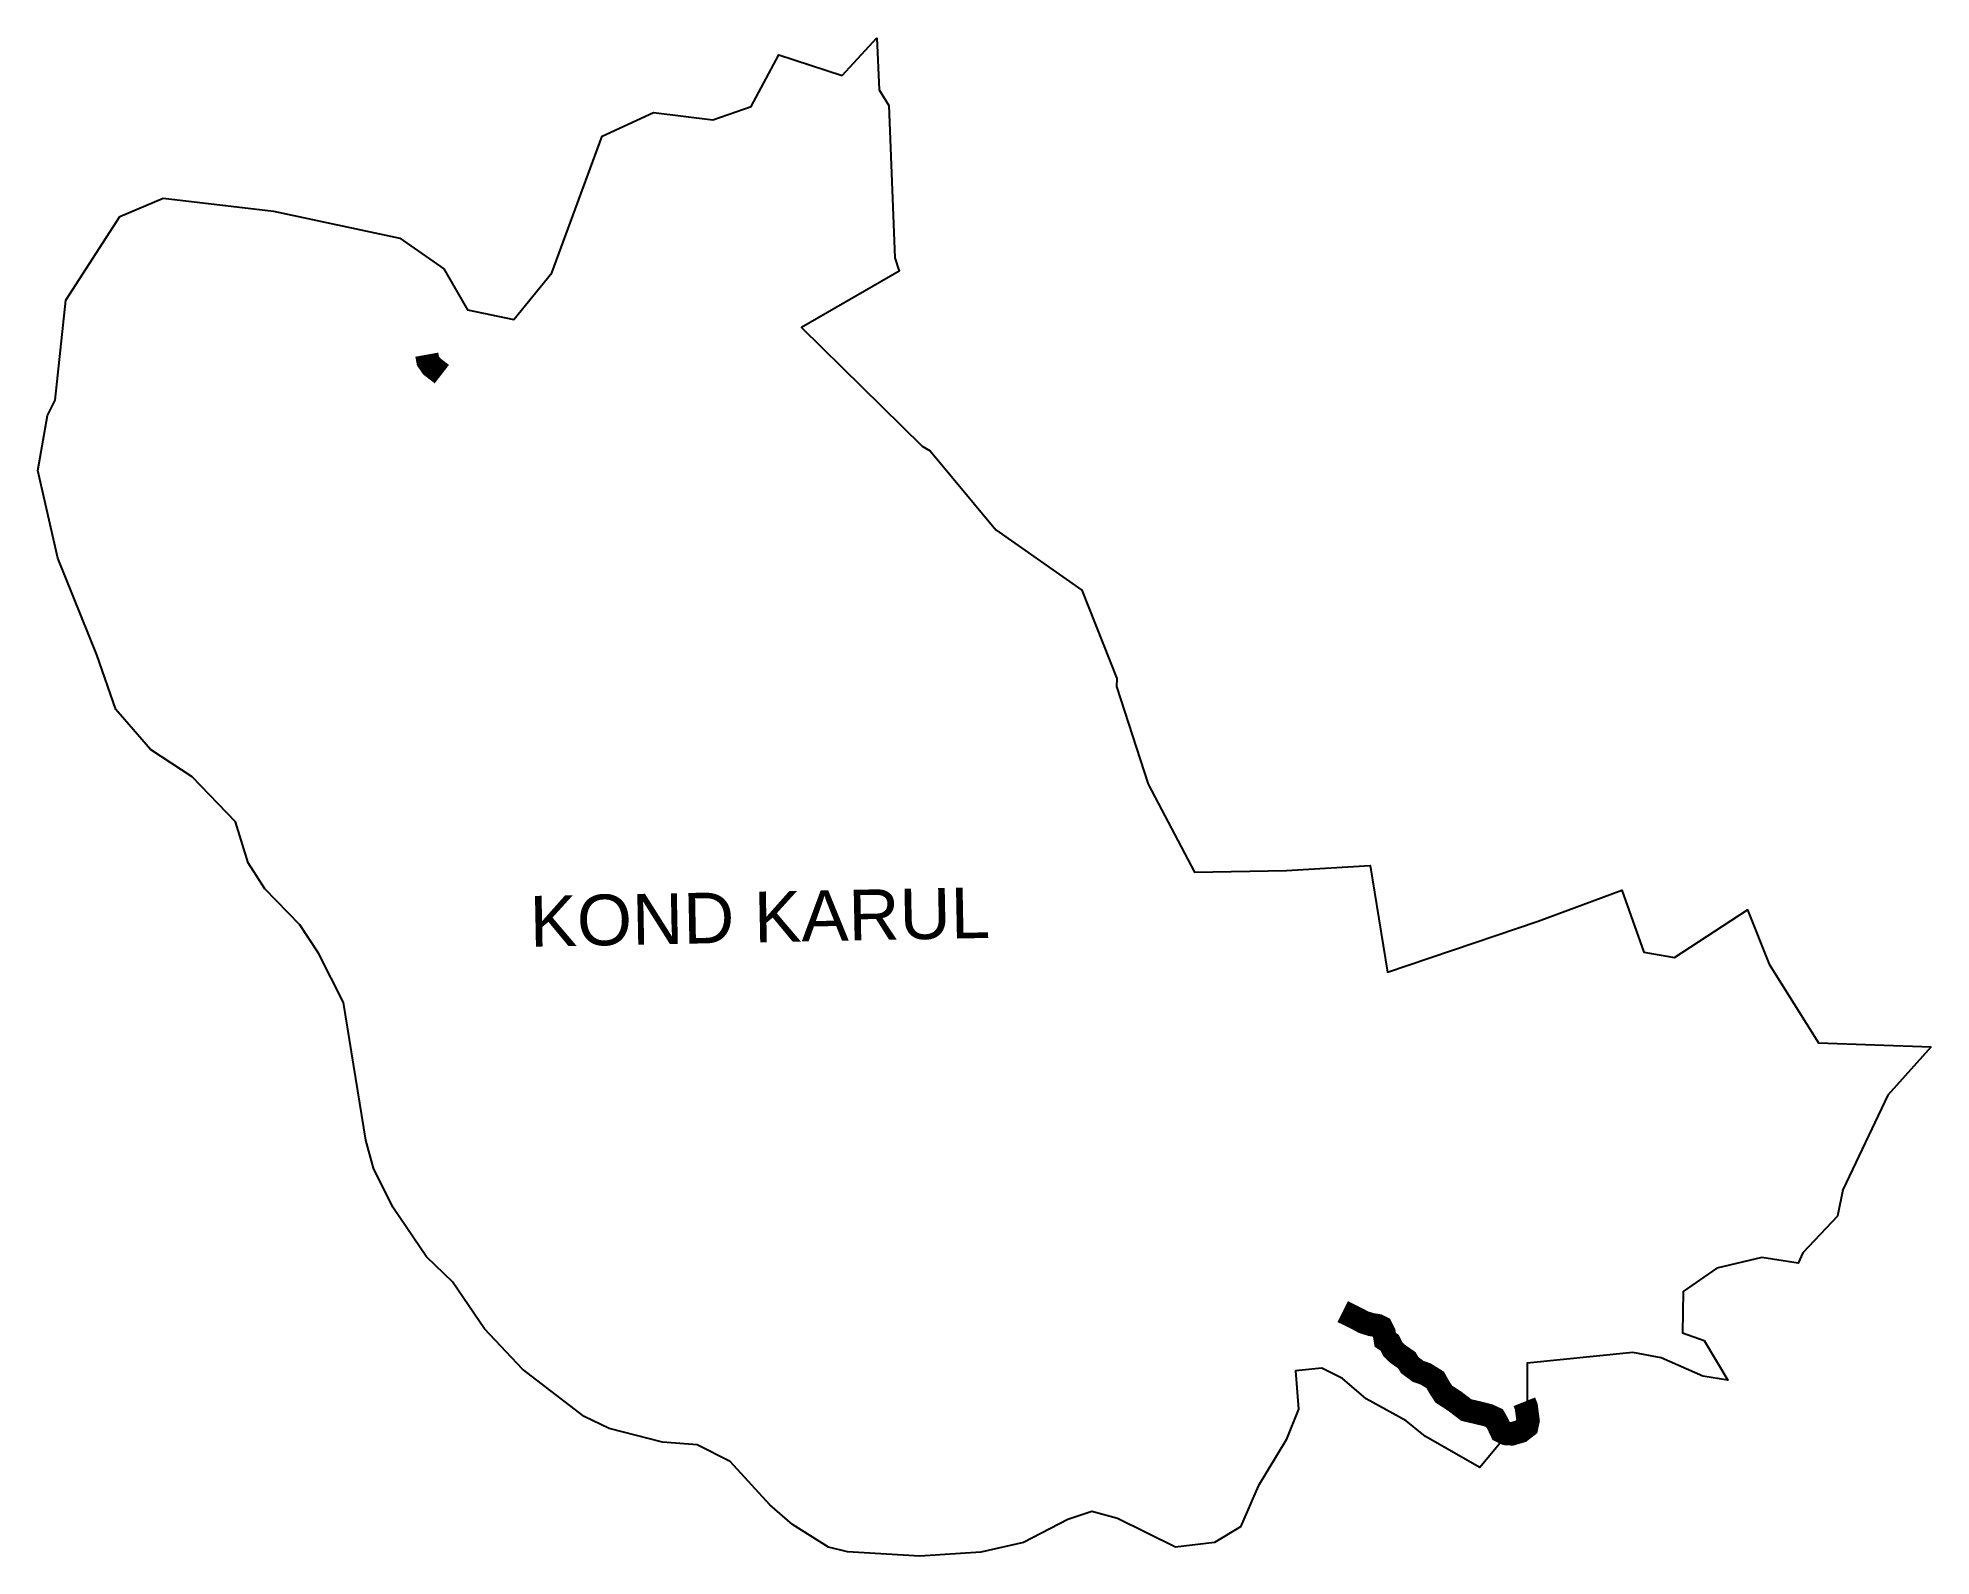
# Model space of a CAD drawing. Header units: metres. Extents: x 305319 to 309379, y 1922910 to 1926166.
import ezdxf

# ---------------------------------------------------------------- set-up
doc = ezdxf.new("R2010")
doc.units = ezdxf.units.M
for name, color, linetype in [('UNPROTECTED', 130, 'Continuous'), ('UNPROTECTED DUE TO CREEK', 150, 'Continuous'), ('village', 3, 'Continuous'), ('VILLAGE NAME', 250, 'Continuous')]:
    doc.layers.add(name, color=color, linetype=linetype)
doc.styles.get("Standard").update_dxf_attribs({"font": 'simplex.shx'})

msp = doc.modelspace()

# ---------------------------------------------------------------- linework, layer by layer
at = {"layer": 'UNPROTECTED', "const_width": 50, "flags": 128}
msp.add_lwpolyline([(308117.5, 1923434.3), (308118.3, 1923433.9), (308137, 1923424.8), (308150.7, 1923417.9), (308161.7, 1923411.7), (308178.9, 1923406.4), (308192.5, 1923404.3), (308200.3, 1923400.4), (308206.2, 1923388.9), (308208.7, 1923373.8), (308218.1, 1923367.5), (308225.1, 1923353.5), (308235.3, 1923343.7), (308254.9, 1923330), (308261.2, 1923319.5), (308279.1, 1923306.2), (308295.2, 1923300.6), (308315.7, 1923287.9), (308324.4, 1923272.5), (308334.2, 1923257.4), (308357.3, 1923242.4), (308382.6, 1923223.1), (308403.9, 1923218.2), (308429.5, 1923211.9), (308443.2, 1923205.6), (308450.5, 1923192.7), (308457.5, 1923177.6), (308467.7, 1923172.7), (308479.9, 1923172), (308499.2, 1923177.6), (308512.2, 1923187.8), (308515, 1923200.7), (308511.1, 1923230.5), (308506.9, 1923240.9)], dxfattribs=at)
at = {"layer": 'UNPROTECTED DUE TO CREEK', "const_width": 50, "flags": 128}
msp.add_lwpolyline([(306185.3, 1925445.1), (306163.5, 1925461.9), (306155.5, 1925473.6), (306153.1, 1925486.9)], dxfattribs=at)
at = {"layer": 'village', "flags": 128}
msp.add_lwpolyline([(307044, 1926085.8), (307118.5, 1926166.4)], dxfattribs=at)
at = {"layer": 'village', "color": 3, "true_color": 0x00ff00}
for points in [[(307118.5, 1926166.4, 0), (307122.9, 1926054.9, 0), (307144.2, 1926021.6, 0), (307156.7, 1925694.7, 0), (307166.4, 1925666.3, 0), (306956.6, 1925545.3, 0), (307215.7, 1925290.9, 0), (307232.3, 1925280.6, 0), (307373.6, 1925111.2, 0), (307557.6, 1924981.7, 0), (307632.8, 1924792.1, 0), (307632.6, 1924775.3, 0), (307700.3, 1924565.8, 0), (307799.3, 1924376.9, 0), (307996.7, 1924380.5, 0), (308176.1, 1924390.9, 0), (308213.4, 1924162.3, 0), (308536.9, 1924271.8, 0), (308716, 1924338.4, 0), (308763.2, 1924205.6, 0), (308829, 1924193.8, 0), (308985.9, 1924296.1, 0), (309032.1, 1924179.5, 0), (309137.7, 1924010.5, 0), (309379.4, 1924001.9, 0)], [(309379.4, 1924001.9, 0), (309286.6, 1923898.4, 0), (309189.9, 1923695.4, 0), (309178.8, 1923639.1, 0), (309104.5, 1923560.6, 0), (309094.2, 1923538.3, 0), (309016.4, 1923550.3, 0), (308920.1, 1923527.3, 0), (308847.9, 1923477.5, 0), (308845.9, 1923389, 0), (308892.4, 1923372.6, 0), (308943.3, 1923287.1, 0), (308889.8, 1923295.9, 0), (308800.2, 1923334.9, 0), (308739.8, 1923346.9, 0), (308513.3, 1923324, 0), (308512.8, 1923222.2, 0), (308411.6, 1923100.3, 0), (308295, 1923166.2, 0), (308253.7, 1923200.3, 0), (308167.5, 1923246.9, 0), (308117.3, 1923290.7, 0), (308072.5, 1923312.8, 0), (308016.4, 1923307.2, 0), (308022.3, 1923224.9, 0), (307996.4, 1923159.6, 0), (307935.9, 1923059.8, 0), (307898.3, 1922972.7, 0), (307842.3, 1922938.9, 0), (307759.1, 1922928.9, 0), (307634.7, 1922990.3, 0), (307579.7, 1923005.7, 0), (307528, 1922988.6, 0), (307432.6, 1922938.9, 0), (307341.1, 1922918.7, 0), (307210.2, 1922909.8, 0), (307055.3, 1922919, 0), (307014.7, 1922929.2, 0), (306937.3, 1922977.8, 0), (306889.1, 1923020, 0), (306803.5, 1923112.5, 0), (306733, 1923148.8, 0), (306658.7, 1923154.1, 0), (306544.3, 1923183.9, 0), (306490.6, 1923209.2, 0), (306358, 1923311, 0), (306276.9, 1923397.7, 0), (306208.3, 1923498.3, 0), (306152.4, 1923552, 0), (306080.5, 1923658.3, 0), (306038.6, 1923741.7, 0), (306022, 1923802.3, 0), (305974.2, 1924097.2, 0), (305920.4, 1924203.3, 0), (305881, 1924263.6, 0), (305805.5, 1924341.4, 0), (305769.8, 1924396.9, 0), (305743, 1924484.8, 0), (305650, 1924581.7, 0), (305560.4, 1924640.3, 0), (305486.2, 1924725.7, 0), (305445, 1924842.9, 0), (305362, 1925050.5, 0), (305318.9, 1925238.4, 0), (305339.2, 1925356.3, 0), (305356.3, 1925389.2, 0), (305378.7, 1925603.9, 0), (305494.7, 1925783.6, 0), (305587.7, 1925822.3, 0), (305824.4, 1925794.9, 0), (306095.3, 1925736.6, 0), (306189.7, 1925671.2, 0), (306240.1, 1925583.4, 0), (306339.6, 1925562.2, 0), (306421.5, 1925662.2, 0), (306529.3, 1925955.7, 0), (306639.2, 1926006.3, 0), (306766.2, 1925990.9, 0), (306848.7, 1926019.3, 0), (306908.4, 1926130.2, 0), (307044, 1926085.8, 0)]]:
    msp.add_polyline3d(points, dxfattribs=at)

# ---------------------------------------------------------------- texts
at = {"layer": 'VILLAGE NAME', "insert": (306372.6, 1924325.7), "char_height": 108.748, "attachment_point": 1, "rotation": 1.1028}
msp.add_mtext_dynamic_manual_height_columns('{\\fArial|b0|i0|c0|p34;KOND KARUL}', width=1571.314, gutter_width=543.7, heights=[0], dxfattribs=at)

doc.saveas('drawing.dxf')
